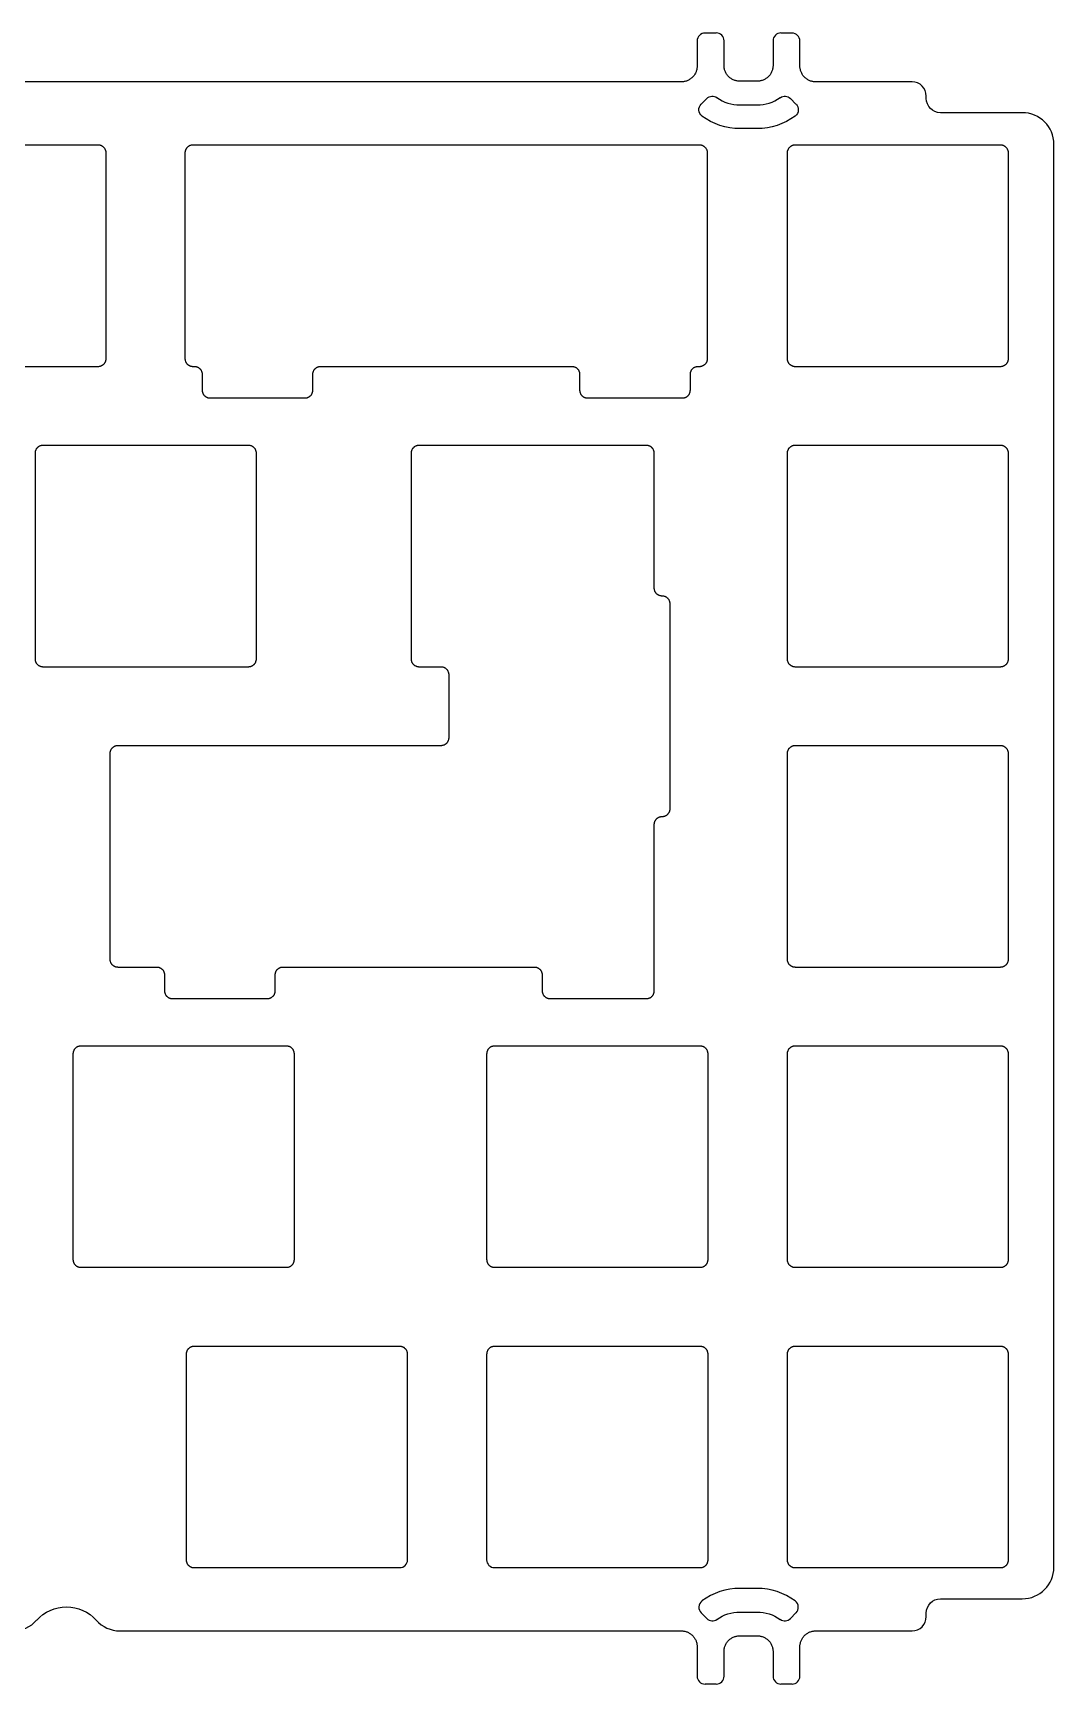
# Model space of a CAD drawing. Header units: millimetres. Extents: x -150 to 155, y -52 to 53.
# Drawn here: x 90.3 to 154.9, y -51.9 to 52.6 of the extents above; entities that cross this region are included whole.
import ezdxf

# ---------------------------------------------------------------- set-up
doc = ezdxf.new("R2010")
doc.units = ezdxf.units.MM
doc.layers.add('图层 01', color=12, linetype='Continuous')

msp = doc.modelspace()

# ---------------------------------------------------------------- linework, layer by layer
at = {"layer": '图层 01'}
for p, q in [((133.52, 52.56, 163.59), (132.82, 52.56, 163.59)), ((138.32, 52.56, 163.59), (137.62, 52.56, 163.59)), ((132.32, 52.06, 163.59), (132.32, 50.47, 163.59)), ((134.02, 50.51, 163.59), (134.02, 52.06, 163.59)), ((137.12, 52.06, 163.59), (137.12, 50.51, 163.59)), ((138.82, 50.47, 163.59), (138.82, 52.06, 163.59)), ((131.32, 49.47, 163.59), (62.84, 49.47, 163.59)), ((136.12, 49.51, 163.59), (135.02, 49.51, 163.59)), ((145.91, 49.47, 163.59), (139.82, 49.47, 163.59)), ((146.81, 48.42, 163.59), (146.81, 48.57, 163.59)), ((135.02, 48.01, 163.59), (136.12, 48.01, 163.59)), ((152.88, 47.52, 163.59), (147.71, 47.52, 163.59)), ((136.12, 46.51, 163.59), (135.02, 46.51, 163.59)), ((94.45, 45.47, 163.59), (81.45, 45.47, 163.59)), ((154.88, -44.5, 163.59), (154.88, 45.52, 163.59)), ((114.01, -44.03, 163.59), (114.01, -31.03, 163.59)), ((119.01, -31.03, 163.59), (119.01, -44.03, 163.59)), ((100.51, -44.53, 163.59), (113.51, -44.53, 163.59)), ((119.51, -44.53, 163.59), (132.51, -44.53, 163.59)), ((136.12, -45.84, 163.59), (135.02, -45.84, 163.59)), ((147.71, -46.5, 163.59), (152.88, -46.5, 163.59)), ((135.02, -47.34, 163.59), (136.12, -47.34, 163.59)), ((146.81, -47.63, 163.59), (146.81, -47.4, 163.59)), ((95.82, -48.53, 163.59), (131.32, -48.53, 163.59)), ((135.02, -48.84, 163.59), (136.12, -48.84, 163.59)), ((139.82, -48.53, 163.59), (145.91, -48.53, 163.59)), ((132.32, -49.53, 163.59), (132.32, -51.39, 163.59)), ((134.02, -51.39, 163.59), (134.02, -49.84, 163.59)), ((137.12, -49.84, 163.59), (137.12, -51.39, 163.59)), ((138.82, -51.39, 163.59), (138.82, -49.53, 163.59)), ((132.82, -51.89, 163.59), (133.52, -51.89, 163.59)), ((137.62, -51.89, 163.59), (138.32, -51.89, 163.59))]:
    msp.add_line(p, q, dxfattribs=at)
for points in [[(132.57, 48.06), (132.93, 48.42)], [(138.22, 48.42), (138.57, 48.06)], [(132.57, -47.39), (132.93, -47.75)], [(138.22, -47.75), (138.57, -47.39)]]:
    msp.add_lwpolyline(points, dxfattribs=at)
at = {"layer": '图层 01', "extrusion": (-2.57e-14, -1.61131e-05, 1)}
msp.add_arc((132.82, 52.06, 163.59), 0.5, 90, 180.0001, dxfattribs=at)
at = {"layer": '图层 01', "extrusion": (9.9e-15, -4.02303e-05, 1)}
msp.add_arc((133.52, 52.07, 163.59), 0.5, 0, 90, dxfattribs=at)
at = {"layer": '图层 01', "extrusion": (9.2e-15, -4.02303e-05, 1)}
msp.add_arc((137.62, 52.07, 163.59), 0.5, 90, 180, dxfattribs=at)
at = {"layer": '图层 01', "extrusion": (1.77e-14, -1.68182e-05, 1)}
msp.add_arc((138.32, 52.06, 163.59), 0.5, 0.0001, 90, dxfattribs=at)
at = {"layer": '图层 01', "extrusion": (8.87263e-08, -2.41571e-06, 1)}
msp.add_arc((145.91, 48.57, 163.59), 0.9, 360, 90, dxfattribs=at)
at = {"layer": '图层 01', "extrusion": (0, 0, -1)}
for centre, radius, start, end in [((-132.93, 47.71, -163.59), 0.5, 306.7868, 45), ((-133.29, 48.06, -163.59), 0.5, 45, 125.4059), ((-137.86, 48.06, -163.59), 0.5, 54.5941, 135), ((-138.22, 47.71, -163.59), 0.5, 135, 233.2132), ((-135.02, 50.51, -163.59), 4, 270, 306.7868), ((-136.12, 50.51, -163.59), 4, 233.2132, 270), ((-92.44, -49.53, -163.59), 2.52, 41.6016, 90), ((-92.44, -49.53, -163.59), 2.52, 90, 138.3984), ((-135.02, -49.84, -163.59), 2.5, 54.5941, 90), ((-136.12, -49.84, -163.59), 2.5, 90, 125.4059)]:
    msp.add_arc(centre, radius, start, end, dxfattribs=at)
at = {"layer": '图层 01'}
for centre, radius, start, end in [((135.02, 50.51, 163.59), 2.5, 234.5941, 270), ((136.12, 50.51, 163.59), 2.5, 270, 305.4059), ((135.02, -49.84, 163.59), 4, 90, 126.7868), ((136.12, -49.84, 163.59), 4, 53.2132, 90), ((132.93, -47.04, 163.59), 0.5, 126.7868, 225), ((138.22, -47.04, 163.59), 0.5, 315, 53.2132), ((133.29, -47.39, 163.59), 0.5, 225, 305.4059), ((137.86, -47.39, 163.59), 0.5, 234.5941, 315)]:
    msp.add_arc(centre, radius, start, end, dxfattribs=at)
at = {"layer": '图层 01', "extrusion": (-5.38788e-07, 2.41571e-06, -1)}
msp.add_arc((-147.71, 48.42, -163.59), 0.9, 270, 0, dxfattribs=at)
at = {"layer": '图层 01', "extrusion": (5.38788e-07, -4.28059e-06, 1)}
msp.add_arc((152.88, 45.52, 163.59), 2, 360, 90, dxfattribs=at)
at = {"layer": '图层 01', "extrusion": (-1.61e-13, -4.52349e-06, 1)}
for centre, start, end in [((113.51, -44.03, 163.59), 270, 0), ((119.51, -44.03, 163.59), 180, 270)]:
    msp.add_arc(centre, 0.5, start, end, dxfattribs=at)
at = {"layer": '图层 01', "extrusion": (-5.62352e-07, -4.28113e-06, 1)}
msp.add_arc((152.88, -44.5, 163.59), 2, 270, 360, dxfattribs=at)
at = {"layer": '图层 01', "extrusion": (5.62352e-07, 2.4034e-06, -1)}
msp.add_arc((-147.71, -47.4, -163.59), 0.9, 0, 90, dxfattribs=at)
at = {"layer": '图层 01', "extrusion": (-1.07032e-05, -4.88008e-06, 1)}
msp.add_arc((89.06, -46.53, 163.59), 2, 270, 318.3984, dxfattribs=at)
at = {"layer": '图层 01', "extrusion": (-3.58564e-06, -2.5983e-06, 1)}
msp.add_arc((95.82, -46.53, 163.59), 2, 221.6016, 270, dxfattribs=at)
at = {"layer": '图层 01', "extrusion": (-8.92607e-08, -2.4034e-06, 1)}
msp.add_arc((145.91, -47.63, 163.59), 0.9, 270, 360, dxfattribs=at)
at = {"layer": '图层 01', "extrusion": (9.8e-15, 3.9971e-05, 1)}
msp.add_arc((132.82, -51.4, 163.59), 0.5, 180, 270, dxfattribs=at)
at = {"layer": '图层 01', "extrusion": (9.9e-15, 4.02303e-05, 1)}
msp.add_arc((133.52, -51.4, 163.59), 0.5, 270, 360, dxfattribs=at)
at = {"layer": '图层 01', "extrusion": (9.2e-15, 4.02303e-05, 1)}
msp.add_arc((137.62, -51.4, 163.59), 0.5, 180, 270, dxfattribs=at)
at = {"layer": '图层 01', "extrusion": (9.8e-15, 4.15893e-05, 1)}
msp.add_arc((138.32, -51.4, 163.59), 0.5, 270, 360, dxfattribs=at)
at = {"layer": '图层 01', "extrusion": (-5.6148e-06, -5.61481e-06, 1)}
msp.add_rational_spline([(132.32, 50.47, 163.59), (132.32, 49.47, 163.59), (131.32, 49.47, 163.59)], [1, 0.707106233036, 1], degree=2, dxfattribs=at)
at = {"layer": '图层 01', "extrusion": (-1.10196e-05, 1.10196e-05, -1)}
msp.add_rational_spline([(135.02, 49.51, 163.59), (134.02, 49.51, 163.59), (134.02, 50.51, 163.59)], [1, 0.70710678119, 1], degree=2, dxfattribs=at)
at = {"layer": '图层 01', "extrusion": (1.10196e-05, 1.10196e-05, -1)}
msp.add_rational_spline([(137.12, 50.51, 163.59), (137.12, 49.51, 163.59), (136.12, 49.51, 163.59)], [1, 0.707106781189, 1], degree=2, dxfattribs=at)
at = {"layer": '图层 01', "extrusion": (-7.76858e-06, 7.76857e-06, -1)}
msp.add_rational_spline([(139.82, 49.47, 163.59), (138.82, 49.47, 163.59), (138.82, 50.47, 163.59)], [1, 0.707107329324, 1], degree=2, dxfattribs=at)
at = {"layer": '图层 01', "extrusion": (7.958e-13, 4.52349e-06, -1)}
msp.add_rational_spline([(94.95, 44.97, 163.59), (94.95, 45.47, 163.59), (94.45, 45.47, 163.59)], [1, 0.707106781186, 1], degree=2, dxfattribs=at)
at = {"layer": '图层 01', "extrusion": (-1, 1.75e-14, 0)}
for points in [[(94.95, 31.97, 163.59), (94.95, 38.47, 163.59), (94.95, 44.97, 163.59)], [(90.45, 25.97, 163.59), (90.45, 19.47, 163.59), (90.45, 12.97, 163.59)], [(92.85, -12.03, 163.59), (92.85, -18.53, 163.59), (92.85, -25.03, 163.59)]]:
    msp.add_open_spline(points, degree=2, dxfattribs=at)
at = {"layer": '图层 01', "extrusion": (-2.274e-13, -4.52349e-06, 1)}
for points, weights in [([(100.43, 45.47, 163.59), (99.93, 45.47, 163.59), (99.93, 44.97, 163.59)], [1, 0.707106781187, 1]), ([(94.45, 31.47, 163.59), (94.95, 31.47, 163.59), (94.95, 31.97, 163.59)], [1, 0.707106781186, 1]), ([(104.45, 25.97, 163.59), (104.45, 26.47, 163.59), (103.95, 26.47, 163.59)], [1, 0.707106781187, 1]), ([(151.51, 12.47, 163.59), (152.01, 12.47, 163.59), (152.01, 12.97, 163.59)], [1, 0.707106781186, 1]), ([(138.01, -25.03, 163.59), (138.01, -25.53, 163.59), (138.51, -25.53, 163.59)], [1, 0.707106781186, 1]), ([(151.51, -44.53, 163.59), (152.01, -44.53, 163.59), (152.01, -44.03, 163.59)], [1, 0.707106781186, 1])]:
    msp.add_rational_spline(points, weights, degree=2, dxfattribs=at)
at = {"layer": '图层 01', "extrusion": (-1, -2.62e-14, 0)}
msp.add_open_spline([(99.93, 44.97, 163.59), (99.93, 38.47, 163.59), (99.93, 31.97, 163.59)], degree=2, dxfattribs=at)
at = {"layer": '图层 01'}
for points in [[(132.48, 45.47, 163.59), (116.45, 45.47, 163.59), (100.43, 45.47, 163.59)], [(151.51, 45.47, 163.59), (145.01, 45.47, 163.59), (138.51, 45.47, 163.59)], [(81.45, 31.47, 163.59), (87.95, 31.47, 163.59), (94.45, 31.47, 163.59)], [(108.52, 31.47, 163.59), (116.45, 31.47, 163.59), (124.39, 31.47, 163.59)], [(132.39, 31.47, 163.59), (132.43, 31.47, 163.59), (132.48, 31.47, 163.59)], [(138.51, 31.47, 163.59), (145.01, 31.47, 163.59), (151.51, 31.47, 163.59)], [(101.52, 29.47, 163.59), (104.52, 29.47, 163.59), (107.52, 29.47, 163.59)], [(125.39, 29.47, 163.59), (128.39, 29.47, 163.59), (131.39, 29.47, 163.59)], [(103.95, 26.47, 163.59), (97.45, 26.47, 163.59), (90.95, 26.47, 163.59)], [(129.11, 26.47, 163.59), (121.92, 26.47, 163.59), (114.73, 26.47, 163.59)], [(151.51, 26.47, 163.59), (145.01, 26.47, 163.59), (138.51, 26.47, 163.59)], [(90.95, 12.47, 163.59), (97.45, 12.47, 163.59), (103.95, 12.47, 163.59)], [(114.73, 12.47, 163.59), (115.42, 12.47, 163.59), (116.11, 12.47, 163.59)], [(138.51, 12.47, 163.59), (145.01, 12.47, 163.59), (151.51, 12.47, 163.59)], [(116.11, 7.47, 163.59), (105.89, 7.47, 163.59), (95.68, 7.47, 163.59)], [(151.51, 7.47, 163.59), (145.01, 7.47, 163.59), (138.51, 7.47, 163.59)], [(95.68, -6.53, 163.59), (96.91, -6.53, 163.59), (98.14, -6.53, 163.59)], [(106.14, -6.53, 163.59), (114.08, -6.53, 163.59), (122.02, -6.53, 163.59)], [(138.51, -6.53, 163.59), (145.01, -6.53, 163.59), (151.51, -6.53, 163.59)], [(99.14, -8.53, 163.59), (102.14, -8.53, 163.59), (105.14, -8.53, 163.59)], [(123.02, -8.53, 163.59), (126.06, -8.53, 163.59), (129.11, -8.53, 163.59)], [(106.35, -11.53, 163.59), (99.85, -11.53, 163.59), (93.35, -11.53, 163.59)], [(132.51, -11.53, 163.59), (126.01, -11.53, 163.59), (119.51, -11.53, 163.59)], [(151.51, -11.53, 163.59), (145.01, -11.53, 163.59), (138.51, -11.53, 163.59)], [(93.35, -25.53, 163.59), (99.85, -25.53, 163.59), (106.35, -25.53, 163.59)], [(119.51, -25.53, 163.59), (126.01, -25.53, 163.59), (132.51, -25.53, 163.59)], [(138.51, -25.53, 163.59), (145.01, -25.53, 163.59), (151.51, -25.53, 163.59)], [(113.51, -30.53, 163.59), (107.01, -30.53, 163.59), (100.51, -30.53, 163.59)], [(132.51, -30.53, 163.59), (126.01, -30.53, 163.59), (119.51, -30.53, 163.59)], [(151.51, -30.53, 163.59), (145.01, -30.53, 163.59), (138.51, -30.53, 163.59)], [(138.51, -44.53, 163.59), (145.01, -44.53, 163.59), (151.51, -44.53, 163.59)]]:
    msp.add_open_spline(points, degree=2, dxfattribs=at)
at = {"layer": '图层 01', "extrusion": (8.527e-13, 4.52349e-06, -1)}
msp.add_rational_spline([(132.98, 44.97, 163.59), (132.98, 45.47, 163.59), (132.48, 45.47, 163.59)], [1, 0.707106781187, 1], degree=2, dxfattribs=at)
at = {"layer": '图层 01', "extrusion": (-1, 0, 0)}
for points in [[(132.98, 31.97, 163.59), (132.98, 38.47, 163.59), (132.98, 44.97, 163.59)], [(138.01, 44.97, 163.59), (138.01, 38.47, 163.59), (138.01, 31.97, 163.59)], [(152.01, 31.97, 163.59), (152.01, 38.47, 163.59), (152.01, 44.97, 163.59)], [(108.02, 29.97, 163.59), (108.02, 30.47, 163.59), (108.02, 30.97, 163.59)], [(124.89, 30.97, 163.59), (124.89, 30.47, 163.59), (124.89, 29.97, 163.59)], [(131.89, 29.97, 163.59), (131.89, 30.47, 163.59), (131.89, 30.97, 163.59)], [(104.45, 12.97, 163.59), (104.45, 19.47, 163.59), (104.45, 25.97, 163.59)], [(129.61, 17.44, 163.59), (129.61, 21.7, 163.59), (129.61, 25.97, 163.59)], [(152.01, 12.97, 163.59), (152.01, 19.47, 163.59), (152.01, 25.97, 163.59)], [(95.18, 6.97, 163.59), (95.18, 0.47, 163.59), (95.18, -6.03, 163.59)], [(138.01, 6.97, 163.59), (138.01, 0.47, 163.59), (138.01, -6.03, 163.59)], [(152.01, -6.03, 163.59), (152.01, 0.47, 163.59), (152.01, 6.97, 163.59)], [(98.64, -7.03, 163.59), (98.64, -7.53, 163.59), (98.64, -8.03, 163.59)], [(105.64, -8.03, 163.59), (105.64, -7.53, 163.59), (105.64, -7.03, 163.59)], [(119.01, -12.03, 163.59), (119.01, -18.53, 163.59), (119.01, -25.03, 163.59)], [(133.01, -25.03, 163.59), (133.01, -18.53, 163.59), (133.01, -12.03, 163.59)], [(138.01, -12.03, 163.59), (138.01, -18.53, 163.59), (138.01, -25.03, 163.59)], [(152.01, -25.03, 163.59), (152.01, -18.53, 163.59), (152.01, -12.03, 163.59)], [(133.01, -44.03, 163.59), (133.01, -37.53, 163.59), (133.01, -31.03, 163.59)], [(138.01, -31.03, 163.59), (138.01, -37.53, 163.59), (138.01, -44.03, 163.59)], [(152.01, -44.03, 163.59), (152.01, -37.53, 163.59), (152.01, -31.03, 163.59)]]:
    msp.add_open_spline(points, degree=2, dxfattribs=at)
at = {"layer": '图层 01', "extrusion": (0, 4.52349e-06, -1)}
for points, weights in [([(138.51, 45.47, 163.59), (138.01, 45.47, 163.59), (138.01, 44.97, 163.59)], [1, 0.707106781186, 1]), ([(100.52, 31.47, 163.59), (101.02, 31.47, 163.59), (101.02, 30.97, 163.59)], [1, 0.707106781186, 1]), ([(90.45, 12.97, 163.59), (90.45, 12.47, 163.59), (90.95, 12.47, 163.59)], [1, 0.707106781187, 1]), ([(138.01, -6.03, 163.59), (138.01, -6.53, 163.59), (138.51, -6.53, 163.59)], [1, 0.707106781186, 1]), ([(122.52, -8.03, 163.59), (122.52, -8.53, 163.59), (123.02, -8.53, 163.59)], [1, 0.707106781187, 1]), ([(138.51, -11.53, 163.59), (138.01, -11.53, 163.59), (138.01, -12.03, 163.59)], [1, 0.707106781186, 1]), ([(119.01, -25.03, 163.59), (119.01, -25.53, 163.59), (119.51, -25.53, 163.59)], [1, 0.707106781187, 1]), ([(119.51, -30.53, 163.59), (119.01, -30.53, 163.59), (119.01, -31.03, 163.59)], [1, 0.707106781185, 1]), ([(152.01, -31.03, 163.59), (152.01, -30.53, 163.59), (151.51, -30.53, 163.59)], [1, 0.707106781187, 1])]:
    msp.add_rational_spline(points, weights, degree=2, dxfattribs=at)
at = {"layer": '图层 01', "extrusion": (0, -4.52349e-06, 1)}
for points, weights in [([(152.01, 44.97, 163.59), (152.01, 45.47, 163.59), (151.51, 45.47, 163.59)], [1, 0.707106781187, 1]), ([(132.48, 31.47, 163.59), (132.98, 31.47, 163.59), (132.98, 31.97, 163.59)], [1, 0.707106781187, 1]), ([(138.01, 31.97, 163.59), (138.01, 31.47, 163.59), (138.51, 31.47, 163.59)], [1, 0.707106781186, 1]), ([(106.35, -25.53, 163.59), (106.85, -25.53, 163.59), (106.85, -25.03, 163.59)], [1, 0.707106781186, 1]), ([(151.51, -25.53, 163.59), (152.01, -25.53, 163.59), (152.01, -25.03, 163.59)], [1, 0.707106781186, 1]), ([(132.51, -44.53, 163.59), (133.01, -44.53, 163.59), (133.01, -44.03, 163.59)], [1, 0.707106781186, 1])]:
    msp.add_rational_spline(points, weights, degree=2, dxfattribs=at)
at = {"layer": '图层 01', "extrusion": (1.705e-13, 4.52349e-06, -1)}
for points, weights in [([(99.93, 31.97, 163.59), (99.93, 31.47, 163.59), (100.43, 31.47, 163.59)], [1, 0.707106781186, 1]), ([(124.39, 31.47, 163.59), (124.89, 31.47, 163.59), (124.89, 30.97, 163.59)], [1, 0.707106781186, 1]), ([(130.11, 16.94, 163.59), (129.61, 16.94, 163.59), (129.61, 17.44, 163.59)], [1, 0.707106781187, 1]), ([(116.11, 12.47, 163.59), (116.61, 12.47, 163.59), (116.61, 11.97, 163.59)], [1, 0.707106781186, 1]), ([(138.51, -30.53, 163.59), (138.01, -30.53, 163.59), (138.01, -31.03, 163.59)], [1, 0.707106781186, 1])]:
    msp.add_rational_spline(points, weights, degree=2, dxfattribs=at)
at = {"layer": '图层 01', "extrusion": (0, 1, 0)}
msp.add_open_spline([(100.43, 31.47, 163.59), (100.47, 31.47, 163.59), (100.52, 31.47, 163.59)], degree=2, dxfattribs=at)
at = {"layer": '图层 01', "extrusion": (-1.705e-13, -4.52349e-06, 1)}
for points, weights in [([(108.02, 30.97, 163.59), (108.02, 31.47, 163.59), (108.52, 31.47, 163.59)], [1, 0.707106781187, 1]), ([(90.95, 26.47, 163.59), (90.45, 26.47, 163.59), (90.45, 25.97, 163.59)], [1, 0.707106781187, 1]), ([(114.73, 26.47, 163.59), (114.23, 26.47, 163.59), (114.23, 25.97, 163.59)], [1, 0.707106781187, 1]), ([(138.51, 26.47, 163.59), (138.01, 26.47, 163.59), (138.01, 25.97, 163.59)], [1, 0.707106781187, 1]), ([(105.64, -7.03, 163.59), (105.64, -6.53, 163.59), (106.14, -6.53, 163.59)], [1, 0.707106781186, 1]), ([(105.14, -8.53, 163.59), (105.64, -8.53, 163.59), (105.64, -8.03, 163.59)], [1, 0.707106781186, 1]), ([(100.51, -30.53, 163.59), (100.01, -30.53, 163.59), (100.01, -31.03, 163.59)], [1, 0.707106781187, 1])]:
    msp.add_rational_spline(points, weights, degree=2, dxfattribs=at)
at = {"layer": '图层 01', "extrusion": (3.979e-13, 4.52349e-06, -1)}
for points, weights in [([(131.89, 30.97, 163.59), (131.89, 31.47, 163.59), (132.39, 31.47, 163.59)], [1, 0.707106781186, 1]), ([(107.52, 29.47, 163.59), (108.02, 29.47, 163.59), (108.02, 29.97, 163.59)], [1, 0.707106781187, 1]), ([(98.64, -8.03, 163.59), (98.64, -8.53, 163.59), (99.14, -8.53, 163.59)], [1, 0.707106781186, 1])]:
    msp.add_rational_spline(points, weights, degree=2, dxfattribs=at)
at = {"layer": '图层 01', "extrusion": (2.274e-13, -4.52349e-06, 1)}
for points, weights in [([(151.51, 31.47, 163.59), (152.01, 31.47, 163.59), (152.01, 31.97, 163.59)], [1, 0.707106781186, 1]), ([(138.51, 7.47, 163.59), (138.01, 7.47, 163.59), (138.01, 6.97, 163.59)], [1, 0.707106781187, 1]), ([(106.85, -12.03, 163.59), (106.85, -11.53, 163.59), (106.35, -11.53, 163.59)], [1, 0.707106781187, 1])]:
    msp.add_rational_spline(points, weights, degree=2, dxfattribs=at)
at = {"layer": '图层 01', "extrusion": (-1, -3.411e-13, 0)}
msp.add_open_spline([(101.02, 30.97, 163.59), (101.02, 30.47, 163.59), (101.02, 29.97, 163.59)], degree=2, dxfattribs=at)
at = {"layer": '图层 01', "extrusion": (-1.705e-13, 4.52349e-06, -1)}
for points, weights in [([(101.02, 29.97, 163.59), (101.02, 29.47, 163.59), (101.52, 29.47, 163.59)], [1, 0.707106781186, 1]), ([(138.01, 12.97, 163.59), (138.01, 12.47, 163.59), (138.51, 12.47, 163.59)], [1, 0.707106781187, 1])]:
    msp.add_rational_spline(points, weights, degree=2, dxfattribs=at)
at = {"layer": '图层 01', "extrusion": (1.705e-13, -4.52349e-06, 1)}
for points, weights in [([(124.89, 29.97, 163.59), (124.89, 29.47, 163.59), (125.39, 29.47, 163.59)], [1, 0.707106781186, 1]), ([(152.01, 25.97, 163.59), (152.01, 26.47, 163.59), (151.51, 26.47, 163.59)], [1, 0.707106781187, 1]), ([(133.01, -31.03, 163.59), (133.01, -30.53, 163.59), (132.51, -30.53, 163.59)], [1, 0.707106781187, 1])]:
    msp.add_rational_spline(points, weights, degree=2, dxfattribs=at)
at = {"layer": '图层 01', "extrusion": (5.684e-13, 4.52349e-06, -1)}
for points in [[(131.39, 29.47, 163.59), (131.89, 29.47, 163.59), (131.89, 29.97, 163.59)], [(151.51, -6.53, 163.59), (152.01, -6.53, 163.59), (152.01, -6.03, 163.59)]]:
    msp.add_rational_spline(points, [1, 0.707106781187, 1], degree=2, dxfattribs=at)
at = {"layer": '图层 01', "extrusion": (-2.274e-13, 4.52349e-06, -1)}
for points, weights in [([(129.61, 25.97, 163.59), (129.61, 26.47, 163.59), (129.11, 26.47, 163.59)], [1, 0.707106781186, 1]), ([(114.23, 12.97, 163.59), (114.23, 12.47, 163.59), (114.73, 12.47, 163.59)], [1, 0.707106781187, 1]), ([(129.61, 2.49, 163.59), (129.61, 2.99, 163.59), (130.11, 2.99, 163.59)], [1, 0.707106781186, 1])]:
    msp.add_rational_spline(points, weights, degree=2, dxfattribs=at)
at = {"layer": '图层 01', "extrusion": (-1, -1.75e-14, 0)}
for points in [[(114.23, 25.97, 163.59), (114.23, 19.47, 163.59), (114.23, 12.97, 163.59)], [(106.85, -25.03, 163.59), (106.85, -18.53, 163.59), (106.85, -12.03, 163.59)]]:
    msp.add_open_spline(points, degree=2, dxfattribs=at)
at = {"layer": '图层 01', "extrusion": (-1, -8.7e-15, 0)}
msp.add_open_spline([(138.01, 25.97, 163.59), (138.01, 19.47, 163.59), (138.01, 12.97, 163.59)], degree=2, dxfattribs=at)
at = {"layer": '图层 01', "extrusion": (2.274e-13, 4.52349e-06, -1)}
for points, weights in [([(130.61, 16.44, 163.59), (130.61, 16.94, 163.59), (130.11, 16.94, 163.59)], [1, 0.707106781187, 1]), ([(92.85, -25.03, 163.59), (92.85, -25.53, 163.59), (93.35, -25.53, 163.59)], [1, 0.707106781187, 1]), ([(138.01, -44.03, 163.59), (138.01, -44.53, 163.59), (138.51, -44.53, 163.59)], [1, 0.707106781186, 1])]:
    msp.add_rational_spline(points, weights, degree=2, dxfattribs=at)
at = {"layer": '图层 01', "extrusion": (-1, 2.63e-14, 0)}
msp.add_open_spline([(130.61, 3.49, 163.59), (130.61, 9.97, 163.59), (130.61, 16.44, 163.59)], degree=2, dxfattribs=at)
at = {"layer": '图层 01', "extrusion": (-3.979e-13, -4.52349e-06, 1)}
for points, weights in [([(103.95, 12.47, 163.59), (104.45, 12.47, 163.59), (104.45, 12.97, 163.59)], [1, 0.707106781187, 1]), ([(130.11, 2.99, 163.59), (130.61, 2.99, 163.59), (130.61, 3.49, 163.59)], [1, 0.707106781186, 1]), ([(93.35, -11.53, 163.59), (92.85, -11.53, 163.59), (92.85, -12.03, 163.59)], [1, 0.707106781187, 1])]:
    msp.add_rational_spline(points, weights, degree=2, dxfattribs=at)
at = {"layer": '图层 01', "extrusion": (-1, -8.53e-14, 0)}
msp.add_open_spline([(116.61, 11.97, 163.59), (116.61, 9.97, 163.59), (116.61, 7.97, 163.59)], degree=2, dxfattribs=at)
at = {"layer": '图层 01', "extrusion": (-4.548e-13, -4.52349e-06, 1)}
msp.add_rational_spline([(95.68, 7.47, 163.59), (95.18, 7.47, 163.59), (95.18, 6.97, 163.59)], [1, 0.707106781187, 1], degree=2, dxfattribs=at)
at = {"layer": '图层 01', "extrusion": (6.253e-13, 4.52349e-06, -1)}
for points in [[(116.61, 7.97, 163.59), (116.61, 7.47, 163.59), (116.11, 7.47, 163.59)], [(114.01, -31.03, 163.59), (114.01, -30.53, 163.59), (113.51, -30.53, 163.59)]]:
    msp.add_rational_spline(points, [1, 0.707106781187, 1], degree=2, dxfattribs=at)
at = {"layer": '图层 01', "extrusion": (-9.663e-13, -4.52349e-06, 1)}
msp.add_rational_spline([(152.01, 6.97, 163.59), (152.01, 7.47, 163.59), (151.51, 7.47, 163.59)], [1, 0.707106781188, 1], degree=2, dxfattribs=at)
at = {"layer": '图层 01', "extrusion": (-1, -3.24e-14, 0)}
msp.add_open_spline([(129.61, -8.03, 163.59), (129.61, -2.77, 163.59), (129.61, 2.49, 163.59)], degree=2, dxfattribs=at)
at = {"layer": '图层 01', "extrusion": (-3.411e-13, 4.52349e-06, -1)}
msp.add_rational_spline([(95.18, -6.03, 163.59), (95.18, -6.53, 163.59), (95.68, -6.53, 163.59)], [1, 0.707106781187, 1], degree=2, dxfattribs=at)
at = {"layer": '图层 01', "extrusion": (4.548e-13, 4.52349e-06, -1)}
for points, weights in [([(98.14, -6.53, 163.59), (98.64, -6.53, 163.59), (98.64, -7.03, 163.59)], [1, 0.707106781186, 1]), ([(122.02, -6.53, 163.59), (122.52, -6.53, 163.59), (122.52, -7.03, 163.59)], [1, 0.707106781187, 1])]:
    msp.add_rational_spline(points, weights, degree=2, dxfattribs=at)
at = {"layer": '图层 01', "extrusion": (-1, -2.274e-13, 0)}
msp.add_open_spline([(122.52, -7.03, 163.59), (122.52, -7.53, 163.59), (122.52, -8.03, 163.59)], degree=2, dxfattribs=at)
at = {"layer": '图层 01', "extrusion": (-7.958e-13, -4.52349e-06, 1)}
msp.add_rational_spline([(129.11, -8.53, 163.59), (129.61, -8.53, 163.59), (129.61, -8.03, 163.59)], [1, 0.707106781187, 1], degree=2, dxfattribs=at)
at = {"layer": '图层 01', "extrusion": (1.0232e-12, 4.52349e-06, -1)}
msp.add_rational_spline([(119.51, -11.53, 163.59), (119.01, -11.53, 163.59), (119.01, -12.03, 163.59)], [1, 0.707106781186, 1], degree=2, dxfattribs=at)
at = {"layer": '图层 01', "extrusion": (-1.706e-13, -4.52349e-06, 1)}
msp.add_rational_spline([(133.01, -12.03, 163.59), (133.01, -11.53, 163.59), (132.51, -11.53, 163.59)], [1, 0.707106781187, 1], degree=2, dxfattribs=at)
at = {"layer": '图层 01', "extrusion": (-5.685e-13, -4.52349e-06, 1)}
msp.add_rational_spline([(152.01, -12.03, 163.59), (152.01, -11.53, 163.59), (151.51, -11.53, 163.59)], [1, 0.707106781187, 1], degree=2, dxfattribs=at)
at = {"layer": '图层 01', "extrusion": (-6.253e-13, -4.52349e-06, 1)}
msp.add_rational_spline([(132.51, -25.53, 163.59), (133.01, -25.53, 163.59), (133.01, -25.03, 163.59)], [1, 0.707106781187, 1], degree=2, dxfattribs=at)
at = {"layer": '图层 01', "extrusion": (-1, -3.5e-14, 0)}
msp.add_open_spline([(100.01, -31.03, 163.59), (100.01, -37.53, 163.59), (100.01, -44.03, 163.59)], degree=2, dxfattribs=at)
at = {"layer": '图层 01', "extrusion": (2.273e-13, 4.52349e-06, -1)}
msp.add_rational_spline([(100.01, -44.03, 163.59), (100.01, -44.53, 163.59), (100.51, -44.53, 163.59)], [1, 0.707106781186, 1], degree=2, dxfattribs=at)
at = {"layer": '图层 01', "extrusion": (1.90306e-05, -4.45294e-08, -1)}
msp.add_rational_spline([(131.32, -48.53, 163.59), (132.32, -48.53, 163.59), (132.32, -49.53, 163.59)], [1, 0.707106781184, 1], degree=2, dxfattribs=at)
at = {"layer": '图层 01', "extrusion": (1.10196e-05, -8.08963e-06, 1)}
msp.add_rational_spline([(134.02, -49.84, 163.59), (134.02, -48.84, 163.59), (135.02, -48.84, 163.59)], [1, 0.70710678119, 1], degree=2, dxfattribs=at)
at = {"layer": '图层 01', "extrusion": (-1.10196e-05, -8.08963e-06, 1)}
msp.add_rational_spline([(136.12, -48.84, 163.59), (137.12, -48.84, 163.59), (137.12, -49.84, 163.59)], [1, 0.70710678119, 1], degree=2, dxfattribs=at)
at = {"layer": '图层 01', "extrusion": (2.48195e-05, 5.06477e-06, 1)}
msp.add_rational_spline([(138.82, -49.53, 163.59), (138.82, -48.53, 163.59), (139.82, -48.53, 163.59)], [1, 0.707106781343, 1], degree=2, dxfattribs=at)

doc.saveas('drawing.dxf')
